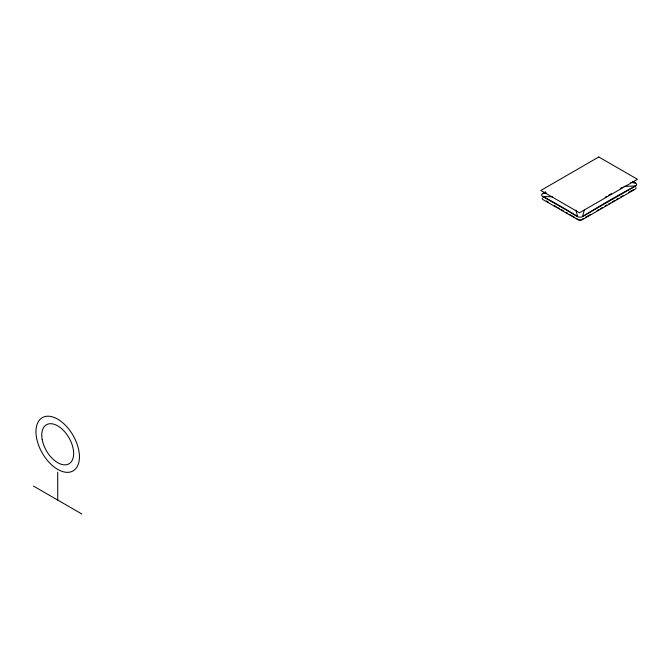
<?xml version="1.0" encoding="UTF-8"?>
<svg xmlns="http://www.w3.org/2000/svg" width="671" height="671" viewBox="0 0 671 671"><rect width="100%" height="100%" fill="white"/><g stroke="black" fill="none" stroke-linecap="round" stroke-linejoin="round"><path stroke-width="1.01" d="M584.29 210.082L582.495 216.632A3.414 1.971 0 0 1 577.664 216.632A456.716 263.686 60 0 0 542.638 196.41A3.414 1.971 0 0 1 542.638 193.625A817.144 471.78 -60 0 1 545.221 191.998M545.338 192.065L542.638 193.625L546.546 192.988M605.133 197.266L606.919 196.234M608.706 195.194L611.398 193.651M620.34 188.484L622.134 187.444M581.707 219.501L583.502 218.469M585.297 217.429L590.681 214.326M596.955 210.702L598.75 209.671M600.537 208.631L602.332 207.599M605.024 206.047L606.819 205.007M608.614 203.976L610.4 202.936M612.195 201.904L614.888 200.352M616.683 199.312L618.477 198.281M620.264 197.24L622.956 195.689M628.341 192.585L633.718 189.474M623.921 186.412L635.638 185.951A3.414 1.971 0 0 0 635.638 183.166A456.716 263.686 60 0 0 633.055 181.522M552.401 196.796L542.638 196.41L577.664 216.632L575.869 210.082M630.757 182.369L635.638 183.166L632.946 181.606M546.337 200.964L548.123 201.996M554.363 205.603L556.15 206.626M557.937 207.658L559.715 208.689M561.501 209.721L563.288 210.753M565.963 212.296L567.741 213.328M569.528 214.351L574.879 217.446M576.666 218.478L578.452 219.501M33.55 486.123L81.862 514.011M57.706 472.174L57.706 500.063M542.361 198.046A2.902 1.677 0 0 0 543.116 199.664L578.033 219.82A2.902 1.677 0 0 0 582.126 219.82L635.16 189.205A2.902 1.677 0 0 0 635.915 187.586M580.65 219.862A2.281 1.317 0 0 1 579.509 219.862M598.8 156.989L540.826 190.455L579.476 212.774L637.45 179.3L598.8 156.989M635.638 185.951L582.495 216.632A817.144 471.78 -60 0 1 635.638 185.951M36.536 437.794A30.749 17.748 60 0 0 72.585 471.176A30.749 17.748 60 0 0 63.988 423.879A30.749 17.748 60 0 0 36.536 437.794M42.181 439.522A22.546 13.017 60 0 0 68.618 464.005A22.546 13.017 60 0 0 62.311 429.314A22.546 13.017 60 0 0 42.181 439.522"/></g></svg>
